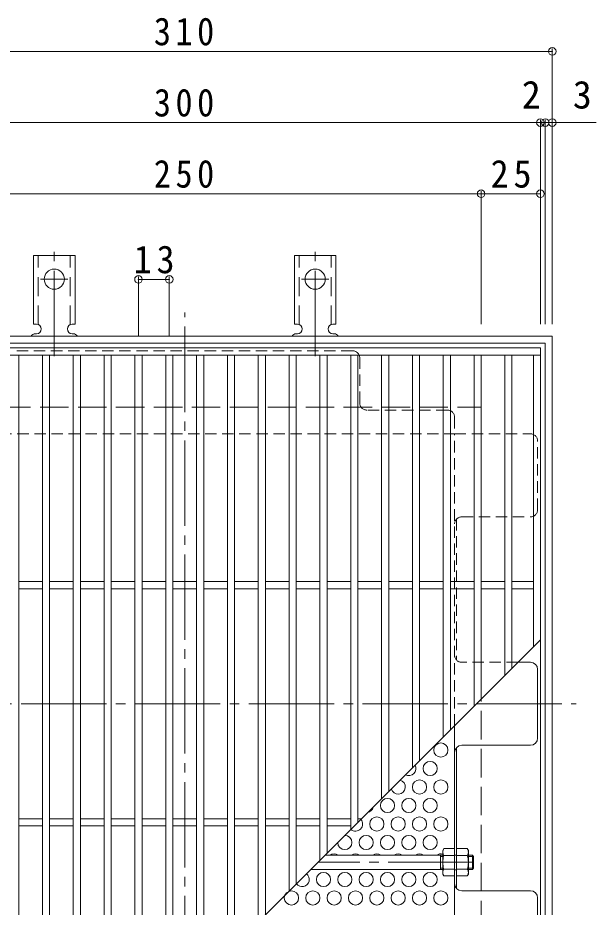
# Model space of a CAD drawing. Units: millimetres at full size, sheet at 1:4. Extents: x -838 to 994, y -781 to 732.
# Drawn here: x -565.1 to -321.2, y 357.4 to 732.3 of the extents above; entities that cross this region are included whole.
import ezdxf
from ezdxf.enums import TextEntityAlignment as Align

# ---------------------------------------------------------------- set-up
doc = ezdxf.new("R2010")
doc.units = ezdxf.units.MM
doc.header["$LTSCALE"] = 4
doc.header["$PDMODE"] = 32
doc.header["$PDSIZE"] = 3.2
for name, pattern in [('CHAIN2', [12, 9, -1, 1, -1]), ('DASHED1', [1.8, 1.2, -0.6]), ('DASHED2', [3, 2, -1]), ('DASHED3', [4, 3, -1])]:
    doc.linetypes.add(name, pattern=pattern)
for name, color, linetype, lineweight in [('A-1_躯体', 3, 'Continuous', 9), ('A-2_仕上', 3, 'Continuous', 9), ('A-4_その他', 7, 'Continuous', 9), ('A-6_寸法', 2, 'Continuous', 9), ('A-7_ハッチ', 2, 'Continuous', 9), ('A-A_ﾊｯﾁ-ﾜｸ', 3, 'Continuous', 9), ('A-B_ﾊｯﾁ', 2, 'Continuous', 9)]:
    doc.layers.add(name, color=color, linetype=linetype, lineweight=lineweight)
doc.styles.add('ＭＳ ゴシック', font='')
doc.styles.get('ＭＳ ゴシック').set_extended_font_data('MS Gothic')

msp = doc.modelspace()

# ---------------------------------------------------------------- linework, layer by layer
at = {"layer": 'A-1_躯体', "color": 2}
for p, q in [((-339.713, 598.162), (-339.713, 288.162)), ((-342.713, 595.162), (-342.713, 291.162))]:
    msp.add_line(p, q, dxfattribs=at)
at = {"layer": 'A-1_躯体', "color": 2, "linetype": 'DASHED3'}
msp.add_line((-369.713, 568.162), (-369.713, 318.162), dxfattribs=at)
at = {"layer": 'A-1_躯体'}
for p, q in [((-385.913, 379.359), (-435.517, 379.359)), ((-386.913, 373.359), (-386.913, 379.359)), ((-386.913, 378.859), (-385.913, 378.859)), ((-373.413, 379.359), (-375.113, 379.359)), ((-375.113, 378.859), (-372.913, 378.859)), ((-373.413, 373.359), (-373.413, 379.359)), ((-373.413, 379.359), (-372.913, 378.859)), ((-372.913, 373.859), (-372.913, 378.859)), ((-385.913, 373.359), (-441.517, 373.359)), ((-386.913, 373.859), (-385.913, 373.859)), ((-375.113, 373.859), (-372.913, 373.859)), ((-373.413, 373.359), (-375.113, 373.359)), ((-373.413, 373.359), (-372.913, 373.859))]:
    msp.add_line(p, q, dxfattribs=at)
at = {"layer": 'A-1_躯体', "linetype": 'CHAIN2'}
msp.add_line((-372.913, 376.359), (-438.517, 376.359), dxfattribs=at)
at = {"layer": 'A-1_躯体', "color": 2}
for points in [[(-649.713, 288.162), (-649.713, 598.162), (-339.713, 598.162)], [(-646.713, 291.162), (-646.713, 595.162), (-342.713, 595.162)]]:
    msp.add_lwpolyline(points, dxfattribs=at)
at = {"layer": 'A-1_躯体', "color": 2, "linetype": 'DASHED3'}
msp.add_lwpolyline([(-619.713, 318.162), (-619.713, 568.162), (-369.713, 568.162)], dxfattribs=at)
at = {"layer": 'A-2_仕上'}
for p, q in [((-644.713, 593.162), (-344.713, 593.162)), ((-344.713, 293.162), (-344.713, 593.162)), ((-644.713, 590.162), (-344.713, 590.162)), ((-564.713, 590.162), (-564.713, 296.162)), ((-554.713, 590.162), (-554.713, 296.162)), ((-551.713, 590.162), (-551.713, 296.162)), ((-541.713, 590.162), (-541.713, 296.162)), ((-538.713, 590.162), (-538.713, 296.162)), ((-528.713, 590.162), (-528.713, 296.162)), ((-525.713, 590.162), (-525.713, 296.162)), ((-515.713, 590.162), (-515.713, 299.162)), ((-512.713, 590.162), (-512.713, 302.162)), ((-502.713, 590.162), (-502.713, 312.162)), ((-499.713, 590.162), (-499.713, 315.162)), ((-489.713, 590.162), (-489.713, 325.162)), ((-486.713, 590.162), (-486.713, 328.162)), ((-476.713, 590.162), (-476.713, 338.162)), ((-473.713, 590.162), (-473.713, 341.162)), ((-463.713, 590.162), (-463.713, 351.162)), ((-460.713, 590.162), (-460.713, 354.162)), ((-450.713, 590.162), (-450.713, 364.162)), ((-447.713, 590.162), (-447.713, 367.162)), ((-437.713, 590.162), (-437.713, 377.162)), ((-434.713, 590.162), (-434.713, 380.162)), ((-424.713, 590.162), (-424.713, 390.162)), ((-421.713, 590.162), (-421.713, 393.162)), ((-411.713, 590.162), (-411.713, 403.162)), ((-408.713, 590.162), (-408.713, 406.162)), ((-398.713, 590.162), (-398.713, 416.162)), ((-395.713, 590.162), (-395.713, 419.162)), ((-385.713, 590.162), (-385.713, 429.162)), ((-382.713, 590.162), (-382.713, 432.162)), ((-372.713, 590.162), (-372.713, 442.162)), ((-369.713, 590.162), (-369.713, 445.162)), ((-359.713, 590.162), (-359.713, 455.162)), ((-356.713, 590.162), (-356.713, 458.162)), ((-347.713, 590.162), (-347.713, 467.162)), ((-554.713, 494.662), (-564.713, 494.662)), ((-554.713, 491.662), (-564.713, 491.662)), ((-541.713, 494.662), (-551.713, 494.662)), ((-541.713, 491.662), (-551.713, 491.662)), ((-528.713, 494.662), (-538.713, 494.662)), ((-528.713, 491.662), (-538.713, 491.662)), ((-515.713, 494.662), (-525.713, 494.662)), ((-515.713, 491.662), (-525.713, 491.662)), ((-502.713, 494.662), (-512.713, 494.662)), ((-502.713, 491.662), (-512.713, 491.662)), ((-489.713, 494.662), (-499.713, 494.662)), ((-489.713, 491.662), (-499.713, 491.662)), ((-476.713, 494.662), (-486.713, 494.662)), ((-476.713, 491.662), (-486.713, 491.662)), ((-463.713, 494.662), (-473.713, 494.662)), ((-463.713, 491.662), (-473.713, 491.662)), ((-450.713, 494.662), (-460.713, 494.662)), ((-450.713, 491.662), (-460.713, 491.662)), ((-437.713, 494.662), (-447.713, 494.662)), ((-437.713, 491.662), (-447.713, 491.662)), ((-424.713, 494.662), (-434.713, 494.662)), ((-424.713, 491.662), (-434.713, 491.662)), ((-411.713, 494.662), (-421.713, 494.662)), ((-411.713, 491.662), (-421.713, 491.662)), ((-398.713, 494.662), (-408.713, 494.662)), ((-398.713, 491.662), (-408.713, 491.662)), ((-385.713, 494.662), (-395.713, 494.662)), ((-385.713, 491.662), (-395.713, 491.662)), ((-372.713, 494.662), (-382.713, 494.662)), ((-372.713, 491.662), (-382.713, 491.662)), ((-359.713, 494.662), (-369.713, 494.662)), ((-359.713, 491.662), (-369.713, 491.662)), ((-347.713, 494.662), (-356.713, 494.662)), ((-347.713, 491.662), (-356.713, 491.662)), ((-344.713, 470.162), (-521.713, 293.162)), ((-554.713, 394.662), (-564.713, 394.662)), ((-541.713, 394.662), (-551.713, 394.662)), ((-528.713, 394.662), (-538.713, 394.662)), ((-515.713, 394.662), (-525.713, 394.662)), ((-502.713, 394.662), (-512.713, 394.662)), ((-489.713, 394.662), (-499.713, 394.662)), ((-476.713, 394.662), (-486.713, 394.662)), ((-463.713, 394.662), (-473.713, 394.662)), ((-450.713, 394.662), (-460.713, 394.662)), ((-437.713, 394.662), (-447.713, 394.662)), ((-424.713, 394.662), (-434.713, 394.662)), ((-420.213, 394.662), (-421.713, 394.662)), ((-554.713, 391.662), (-564.713, 391.662)), ((-541.713, 391.662), (-551.713, 391.662)), ((-528.713, 391.662), (-538.713, 391.662)), ((-515.713, 391.662), (-525.713, 391.662)), ((-502.713, 391.662), (-512.713, 391.662)), ((-489.713, 391.662), (-499.713, 391.662)), ((-476.713, 391.662), (-486.713, 391.662)), ((-463.713, 391.662), (-473.713, 391.662)), ((-450.713, 391.662), (-460.713, 391.662)), ((-437.713, 391.662), (-447.713, 391.662)), ((-424.713, 391.662), (-434.713, 391.662))]:
    msp.add_line(p, q, dxfattribs=at)
at = {"layer": 'A-4_その他'}
for p, q in [((-649.713, 718.162), (-339.713, 718.162)), ((-339.713, 719.362), (-339.713, 603.162)), ((-644.713, 688.162), (-344.713, 688.162)), ((-344.713, 689.362), (-344.713, 603.162)), ((-344.713, 688.162), (-342.713, 688.162)), ((-342.713, 689.362), (-342.713, 603.162)), ((-342.713, 688.162), (-321.196, 688.162)), ((-619.713, 658.162), (-369.713, 658.162)), ((-369.713, 659.362), (-369.713, 603.162)), ((-369.713, 658.162), (-344.713, 658.162)), ((-514.213, 623.268), (-514.213, 598.162)), ((-501.213, 623.268), (-501.213, 598.162)), ((-501.213, 622.068), (-514.213, 622.068))]:
    msp.add_line(p, q, dxfattribs=at)
for p in [(-339.713, 718.162), (-344.713, 688.162), (-342.713, 688.162), (-339.713, 688.162), (-369.713, 658.162), (-344.713, 658.162), (-514.213, 622.068), (-501.213, 622.068)]:
    msp.add_point(p, dxfattribs=at)
at = {"layer": 'A-6_寸法'}
for centre in [(-386.713, 423.677), (-391.213, 415.882), (-395.713, 408.088), (-386.713, 408.088), (-409.213, 400.294), (-400.213, 400.294), (-391.213, 400.294), (-413.713, 392.5), (-404.713, 392.5), (-395.713, 392.5), (-386.713, 392.5), (-418.213, 384.705), (-409.213, 384.705), (-400.213, 384.705), (-391.213, 384.705), (-436.213, 369.117), (-427.213, 369.117), (-418.213, 369.117), (-409.213, 369.117), (-400.213, 369.117), (-391.213, 369.117), (-449.713, 361.323), (-440.713, 361.323), (-431.713, 361.323), (-422.713, 361.323), (-413.713, 361.323), (-404.713, 361.323), (-395.713, 361.323), (-386.713, 361.323)]:
    msp.add_circle(centre, 3, dxfattribs=at)
for centre, start, end in [((-400.213, 415.882), 241.71254, 28.28746), ((-404.713, 408.088), 195.73255, 74.26745), ((-418.213, 400.294), 283.86776, 346.13224), ((-422.713, 392.5), 229.56093, 40.43907), ((-427.213, 384.705), 180.81815, 89.18185), ((-431.713, 376.911), 54.66817, 125.33183), ((-422.713, 376.911), 54.66817, 125.33183), ((-413.713, 376.911), 54.66817, 125.33183), ((-404.713, 376.911), 54.66817, 125.33183), ((-395.713, 376.911), 54.66817, 125.33183), ((-386.713, 376.911), 74.53399, 125.33183), ((-445.213, 369.117), 217.61523, 52.38477)]:
    msp.add_arc(centre, 3, start, end, dxfattribs=at)
at = {"layer": 'A-7_ハッチ', "linetype": 'CHAIN2'}
for p, q in [((-494.713, 278.162), (-494.713, 608.162)), ((-659.713, 443.162), (-329.713, 443.162))]:
    msp.add_line(p, q, dxfattribs=at)
at = {"layer": 'A-7_ハッチ', "linetype": 'DASHED1'}
for p, q in [((-423.914, 591.966), (-565.512, 591.966)), ((-420.914, 569.966), (-420.914, 588.966)), ((-383.913, 566.966), (-417.914, 566.966)), ((-380.913, 563.966), (-380.913, 556.966)), ((-608.513, 556.966), (-380.913, 556.966)), ((-380.913, 556.966), (-348.909, 556.966)), ((-380.913, 433.962), (-380.913, 556.966)), ((-345.909, 524.965), (-345.909, 553.966)), ((-377.913, 521.965), (-348.909, 521.965)), ((-380.113, 521.009), (-380.113, 461.623)), ((-354.213, 460.663), (-377.913, 460.663)), ((-380.113, 379.359), (-380.913, 379.359)), ((-380.113, 373.159), (-380.913, 373.159))]:
    msp.add_line(p, q, dxfattribs=at)
at = {"layer": 'A-7_ハッチ'}
for p, q in [((-348.909, 460.663), (-354.213, 460.663)), ((-345.909, 428.662), (-345.909, 457.663)), ((-380.913, 322.359), (-380.913, 433.962)), ((-380.113, 365.32), (-380.113, 424.701)), ((-380.113, 365.32), (-380.113, 424.701)), ((-377.913, 425.662), (-348.909, 425.662)), ((-348.909, 364.36), (-377.913, 364.36)), ((-345.909, 332.359), (-345.909, 361.36))]:
    msp.add_line(p, q, dxfattribs=at)
at = {"layer": 'A-7_ハッチ', "linetype": 'DASHED1'}
for centre, start, end in [((-423.914, 588.966), 0, 90), ((-417.914, 569.966), 180, 270), ((-383.913, 563.966), 0, 90), ((-348.909, 553.966), 0, 90), ((-348.909, 524.965), 270, 0), ((-377.913, 518.965), 90, 180), ((-377.913, 463.663), 180, 270)]:
    msp.add_arc(centre, 3, start, end, dxfattribs=at)
at = {"layer": 'A-7_ハッチ'}
for centre, start, end in [((-348.909, 457.663), 0, 90), ((-348.909, 428.662), 270, 0), ((-377.913, 422.662), 90, 180), ((-377.913, 367.36), 180, 270), ((-348.909, 361.36), 0, 90)]:
    msp.add_arc(centre, 3, start, end, dxfattribs=at)
at = {"layer": 'A-A_ﾊｯﾁ-ﾜｸ', "color": 7, "linetype": 'CHAIN2'}
for p, q in [((-549.713, 589.694), (-549.713, 637.095)), ((-439.713, 589.694), (-439.713, 637.095)), ((-555.489, 622.162), (-543.937, 622.162)), ((-445.489, 622.162), (-433.937, 622.162))]:
    msp.add_line(p, q, dxfattribs=at)
at = {"layer": 'A-A_ﾊｯﾁ-ﾜｸ'}
for p, q in [((-558.463, 603.162), (-558.463, 632.162)), ((-540.963, 632.162), (-558.463, 632.162)), ((-540.963, 603.162), (-540.963, 632.162)), ((-448.463, 603.162), (-448.463, 632.162)), ((-430.963, 632.162), (-448.463, 632.162)), ((-430.963, 603.162), (-430.963, 632.162)), ((-558.463, 603.162), (-557.213, 603.162)), ((-540.963, 603.162), (-542.213, 603.162)), ((-448.463, 603.162), (-447.213, 603.162)), ((-430.963, 603.162), (-432.213, 603.162)), ((-557.713, 599.162), (-557.213, 599.162)), ((-542.218, 599.162), (-541.704, 599.162)), ((-447.713, 599.162), (-447.213, 599.162)), ((-432.218, 599.162), (-431.704, 599.162))]:
    msp.add_line(p, q, dxfattribs=at)
at = {"layer": 'A-A_ﾊｯﾁ-ﾜｸ', "linetype": 'DASHED2'}
for p, q in [((-556.463, 603.016), (-556.463, 632.162)), ((-542.963, 603.016), (-542.963, 632.162)), ((-446.463, 603.016), (-446.463, 632.162)), ((-432.963, 603.016), (-432.963, 632.162))]:
    msp.add_line(p, q, dxfattribs=at)
at = {"layer": 'A-A_ﾊｯﾁ-ﾜｸ'}
for centre in [(-549.713, 622.162), (-439.713, 622.162)]:
    msp.add_circle(centre, 4.25, dxfattribs=at)
for centre, start, end in [((-557.213, 601.162), 270, 90), ((-542.213, 601.162), 90, 269.86671), ((-447.213, 601.162), 270, 90), ((-432.213, 601.162), 90, 269.86671), ((-557.713, 597.162), 90.27597, 150.00049), ((-541.713, 597.162), 29.99928, 89.75838), ((-447.713, 597.162), 90.27597, 150.00049), ((-431.713, 597.162), 29.99928, 89.75838)]:
    msp.add_arc(centre, 2, start, end, dxfattribs=at)
at = {"layer": 'A-B_ﾊｯﾁ'}
for p, q in [((-385.48, 379.222), (-380.913, 379.222)), ((-380.113, 370.609), (-380.113, 382.109)), ((-380.113, 382.109), (-375.546, 382.109)), ((-375.546, 379.222), (-380.113, 379.222)), ((-375.113, 381.359), (-375.546, 382.109)), ((-375.113, 371.359), (-375.113, 381.359)), ((-385.913, 371.359), (-385.48, 370.609)), ((-385.48, 373.495), (-380.913, 373.495)), ((-375.546, 373.495), (-380.113, 373.495)), ((-375.113, 371.359), (-375.546, 370.609)), ((-380.913, 370.609), (-385.48, 370.609)), ((-380.113, 370.609), (-375.546, 370.609))]:
    msp.add_line(p, q, dxfattribs=at)
for points in [[(-385.913, 371.359), (-385.913, 381.359), (-385.48, 382.109)], [(-380.913, 370.609), (-380.913, 382.109), (-385.48, 382.109)]]:
    msp.add_lwpolyline(points, dxfattribs=at)
for centre, radius, start, end in [((-382.631, 380.464), 3.29, 149.99998, 176.07924), ((-383.178, 380.699), 2.735, 180.2103, 212.68507), ((-376.23, 376.359), 9.683, 162.79973, 197.20026), ((-378.395, 380.464), 3.29, 3.92076, 30.00002), ((-377.848, 380.699), 2.735, 327.31493, 359.7897), ((-384.796, 376.359), 9.683, 342.79974, 17.20027), ((-383.178, 372.019), 2.735, 147.31491, 179.78969), ((-382.631, 372.253), 3.29, 183.92075, 210), ((-377.848, 372.019), 2.735, 0.21031, 32.68509), ((-378.395, 372.253), 3.29, 330, 356.07925)]:
    msp.add_arc(centre, radius, start, end, dxfattribs=at)

# ---------------------------------------------------------------- texts
at = {"layer": 'A-4_その他', "color": 2, "style": 'ＭＳ ゴシック'}
for s, p in [('2', (-352.576, 690.562)), ('3', (-331.057, 690.562))]:
    msp.add_text(s, height=11.73, dxfattribs=at).set_placement(p, align=Align.BOTTOM_LEFT)
at = {"layer": 'A-4_その他', "color": 2, "char_height": 11.73, "attachment_point": 7, "style": 'ＭＳ ゴシック'}
for s, insert in [('\\T1.27;\\W0.9;310', (-507.713, 720.562)), ('\\T1.27;\\W0.9;300', (-507.713, 690.562)), ('\\T1.27;\\W0.9;250', (-507.713, 660.562)), ('\\T1.27;\\W0.95;25', (-365.713, 660.562)), ('\\T1.27;\\W0.95;13', (-516.213, 624.468))]:
    msp.add_mtext(s, dxfattribs=dict(at, insert=insert))

doc.saveas('drawing.dxf')
